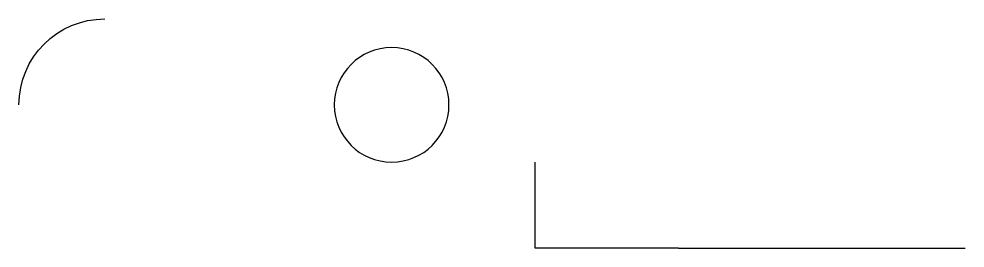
# Model space of a CAD drawing. Header units: millimetres. Extents: x -2300 to 1000, y 0 to 800.
import ezdxf

# ---------------------------------------------------------------- set-up
doc = ezdxf.new("R2010")
doc.units = ezdxf.units.MM
doc.layers.add('WALL', color=7, linetype='Continuous')

msp = doc.modelspace()

# ---------------------------------------------------------------- linework, layer by layer
at = {"layer": 'WALL'}
msp.add_line((0, 0), (1000, 0), dxfattribs=at)
at = {"layer": 'WALL', "extrusion": (0, 0, -1)}
msp.add_lwpolyline([(0, 0), (500, 0), (500, 300)], dxfattribs=at)
msp.add_circle((1000, 500), 200, dxfattribs=at)
msp.add_arc((2000, 500), 300, 0, 90, dxfattribs=at)

doc.saveas('drawing.dxf')
